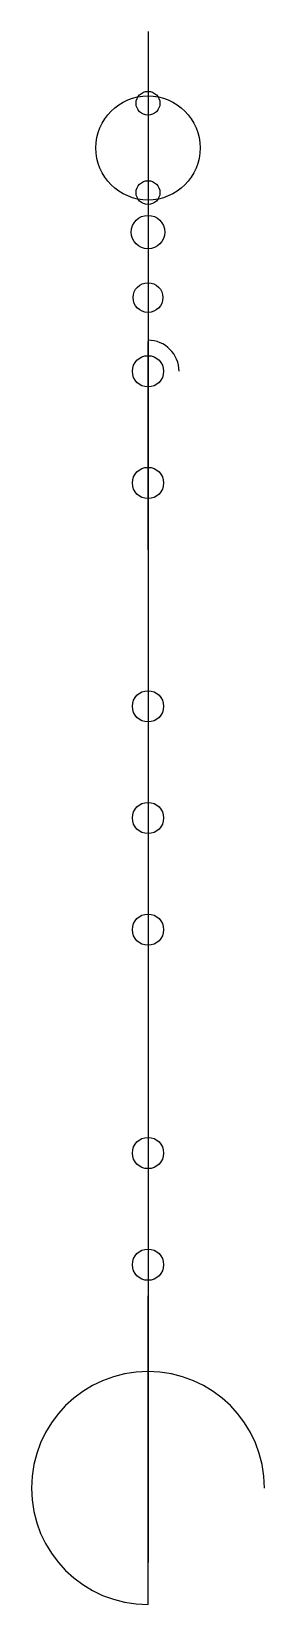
# Model space of a CAD drawing. Header units: millimetres. Extents: x -120 to -88, y -213 to -2.
import ezdxf

# ---------------------------------------------------------------- set-up
doc = ezdxf.new("R2010")
doc.units = ezdxf.units.MM
doc.layers.add('Sketch025', color=7, linetype='CONTINUOUS')

msp = doc.modelspace()

# ---------------------------------------------------------------- linework, layer by layer
at = {"layer": 'Sketch025'}
for p, q in [((-104, -2.052, -2.867), (-104, -43.527, -43.011)), ((-104, -17.7, 35.8), (-104, -197.7, 35.8)), ((-104, -43.7, 20.3), (-104, -71.7, 20.3)), ((-104, -71.7, 6.3), (-104, -43.7, 6.3)), ((-104, -43.7, 6.3), (-104, -43.7, 20.3)), ((-104, -47.7, -44.7), (-104, -167.7, -44.7)), ((-104, -71.7, 20.3), (-104, -71.7, 6.3)), ((-104, -213.348, -2.867), (-104, -171.873, -43.011)), ((-104, -182.7, 26.525), (-104, -207.7, 26.525)), ((-104, -207.7, 29.725), (-104, -182.7, 29.725)), ((-104, -182.7, -3.125), (-104, -207.7, -3.125)), ((-104, -207.7, 0.075), (-104, -182.7, 0.075)), ((-104, -188.7, 6.3), (-104, -201.7, 6.3)), ((-104, -201.7, 20.3), (-104, -188.7, 20.3))]:
    msp.add_line(p, q, dxfattribs=at)
for centre, radius in [((-104, -11.7), 1.6), ((-104, -11.7), 1.6), ((-104, -17.7), 7), ((-104, -23.7), 1.6), ((-104, -23.7), 1.6), ((-104, -29), 2.25), ((-104, -37.8), 2), ((-104, -37.8), 2), ((-104, -47.7), 2.1), ((-104, -62.7), 2.1), ((-104, -92.7), 2.1), ((-104, -107.7), 2.1), ((-104, -122.7), 2.1), ((-104, -152.7), 2.1), ((-104, -167.7), 2.1)]:
    msp.add_circle(centre, radius, dxfattribs=at)
for centre, radius, start, end in [((-104, -17.7, 13.3), 7.10543e-15, 90, 90), ((-104, -47.7, -38.7), 4.173, 0, 90), ((-104, -167.7, -38.7), 0.00000256, -90, 90), ((-104, -197.7, 13.3), 15.648, 0, -90), ((-104, -182.7, 28.125), 0, 0, 0), ((-104, -182.7, -1.525), 0, 0, 0), ((-104, -188.7, 13.3), 0, 0, 0), ((-104, -201.7, 13.3), 0, 0, 0), ((-104, -207.7, 28.125), 0, 0, 0), ((-104, -207.7, -1.525), 0, 0, 0)]:
    msp.add_arc(centre, radius, start, end, dxfattribs=at)

doc.saveas('drawing.dxf')
